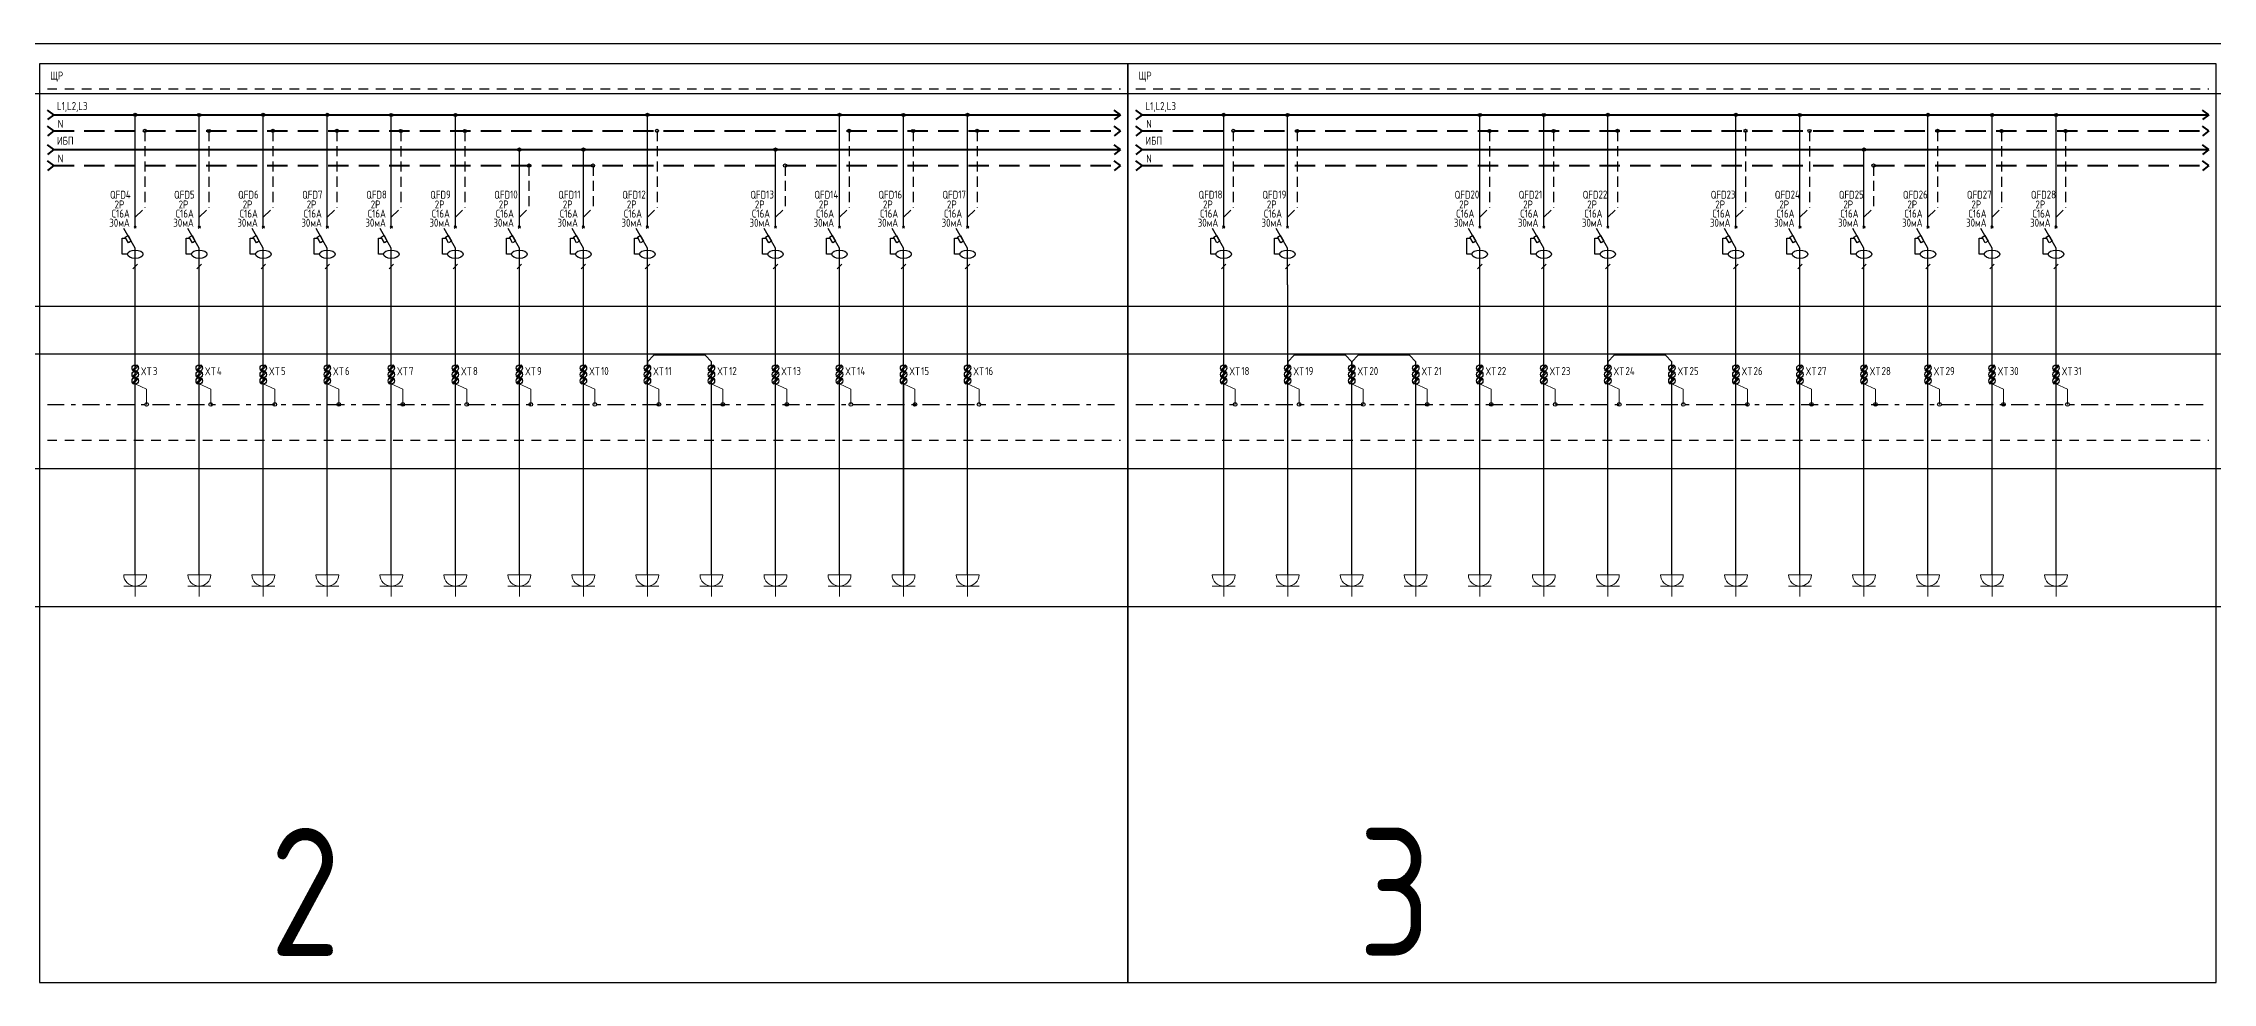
# Model space of a CAD drawing. Header units: millimetres. Extents: x -174 to 283928, y 1291 to 21053.
# Drawn here: x 396 to 1074, y 1291 to 1584 of the extents above; entities that cross this region are included whole.
import ezdxf
from ezdxf.enums import TextEntityAlignment as Align

# ---------------------------------------------------------------- set-up
doc = ezdxf.new("R2010")
doc.units = ezdxf.units.MM
for name, pattern in [('HIDDEN2', [4.7625, 3.175, -1.5875]), ('JIS_02_0.7', [1.35, 0.75, -0.6]), ('Штрихштриховая', [10.936111, 5.291667, -2.116667, 1.411111, -2.116667])]:
    doc.linetypes.add(name, pattern=pattern)
doc.layers.add('0-Область подсчета', color=152, linetype='Continuous', plot=False, transparency=0.5)
doc.layers.add('0_ХТ', color=7, linetype='Continuous')
doc.layers.add('Нумерация QF', color=7, linetype='Continuous')
doc.layers.add('_0_ PE_проводник', color=3, linetype='Штрихштриховая', lineweight=20)
doc.layers.add('Таблицы', color=7, linetype='Continuous', lineweight=13)
doc.styles.add('UNC_A', font='GOST2304A.ttf')
doc.styles.add('Unecom', font='GOST2304A.ttf', dxfattribs={"height": 2.5})

# ---------------------------------------------------------------- blocks, each defined once
blk = doc.blocks.new('*U86')
at = {"lineweight": 40}
for p, q in [((0, 0), (-2, 1.5)), ((0, 0), (-2, -1.5)), ((333.18, 0), (331.18, 1.5)), ((333.18, 0), (331.18, -1.5)), ((0, -5), (-2, -3.5)), ((0, -5), (-2, -6.5)), ((333.18, -5), (331.18, -3.5)), ((333.18, -5), (331.18, -6.5))]:
    blk.add_line(p, q, dxfattribs=at)
at = {"linetype": 'ByBlock', "lineweight": 40}
blk.add_lwpolyline([(0, 0), (333.18, 0)], dxfattribs=at)
at = {"color": 4, "linetype": 'HIDDEN2', "lineweight": 40, "ltscale": 2}
blk.add_lwpolyline([(0, -5), (333.18, -5)], dxfattribs=at)
at = {"insert": (1.24, -1.57), "char_height": 2.5, "attachment_point": 1, "style": 'UNC_A'}
blk.add_mtext_dynamic_manual_height_columns('N', width=3.8436, gutter_width=12.5, heights=[0], dxfattribs=at)
at = {"style": 'UNC_A'}
blk.add_attdef('ЛИНИЯ', (1, 1.5), '', height=2.5, dxfattribs=at)
blk = doc.blocks.new('*U28')
at = {"lineweight": 25}
blk.add_line((-0.7, -0.71), (0.7, 0.71), dxfattribs=at)
blk = doc.blocks.new('*U117')
for p, q in [((0, -36.27), (0, -1.19)), ((-4.05, -44.73), (-4.05, -39.76)), ((-4.05, -39.76), (-2.91, -39.76)), ((0, -42.79), (-3.51, -36.72)), ((-0.35, -36.62), (0.35, -35.91)), ((0.35, -36.62), (-0.35, -35.91)), ((-2.42, -44.73), (-4.05, -44.73)), ((0, -54.31), (0, -42.79))]:
    blk.add_line(p, q)
at = {"color": 4, "linetype": 'HIDDEN2'}
for p in [(3, -6.19), (0, -33.16)]:
    blk.add_line(p, (3, -30.16), dxfattribs=at)
blk.add_lwpolyline([(-2.12, -41.12), (-3.12, -39.39), (-2.25, -38.89), (-1.25, -40.62)], close=True)
for centre in [(0, -1.19), (3, -6.19)]:
    blk.add_circle(centre, 0.5)
blk.add_ellipse((0, -44.73), major_axis=(-2.42, 0), ratio=0.530622)
at = {"insert": (-7.85, -24.9), "char_height": 2.5, "attachment_point": 1, "style": 'Unecom'}
blk.add_mtext_dynamic_manual_height_columns('\\pxql;QFD', width=5.7065, gutter_width=12.5, heights=[4.37], dxfattribs=at)
at = {"style": 'Unecom'}
blk.add_attdef('N', (-3.15, -27.4), '', height=2.5, dxfattribs=at)
for tag, p in [('МА', (-1.71, -36.14)), ('P', (-3.4, -30.43)), ('A', (-1.7, -33.28))]:
    blk.add_attdef(tag, text='', height=2.5, dxfattribs=at).set_placement(p, align=Align.RIGHT)
blk = doc.blocks.new('*U80')
for p, q in [((0, -36.27), (0, -1.22)), ((-4.05, -44.73), (-4.05, -39.76)), ((-4.05, -39.76), (-2.91, -39.76)), ((0, -42.79), (-3.51, -36.72)), ((-0.35, -36.62), (0.35, -35.91)), ((0.35, -36.62), (-0.35, -35.91)), ((-2.42, -44.73), (-4.05, -44.73)), ((0, -54.31), (0, -42.79))]:
    blk.add_line(p, q)
at = {"color": 4, "linetype": 'HIDDEN2'}
for p in [(3, -6.22), (0, -33.16)]:
    blk.add_line(p, (3, -30.16), dxfattribs=at)
blk.add_lwpolyline([(-2.12, -41.12), (-3.12, -39.39), (-2.25, -38.89), (-1.25, -40.62)], close=True)
for centre in [(0, -1.22), (3, -6.22)]:
    blk.add_circle(centre, 0.5)
blk.add_ellipse((0, -44.73), major_axis=(-2.42, 0), ratio=0.530622)
at = {"insert": (-7.85, -24.9), "char_height": 2.5, "attachment_point": 1, "style": 'Unecom'}
blk.add_mtext_dynamic_manual_height_columns('\\pxql;QFD', width=5.7065, gutter_width=12.5, heights=[4.37], dxfattribs=at)
at = {"style": 'Unecom'}
blk.add_attdef('N', (-3.15, -27.4), '', height=2.5, dxfattribs=at)
for tag, p in [('МА', (-1.71, -36.14)), ('P', (-3.4, -30.43)), ('A', (-1.7, -33.28))]:
    blk.add_attdef(tag, text='', height=2.5, dxfattribs=at).set_placement(p, align=Align.RIGHT)
blk = doc.blocks.new('*U83')
for p, q in [((0, -36.27), (0, -1.19)), ((-4.05, -44.73), (-4.05, -39.76)), ((-4.05, -39.76), (-2.91, -39.76)), ((0, -42.79), (-3.51, -36.72)), ((-0.35, -36.62), (0.35, -35.91)), ((0.35, -36.62), (-0.35, -35.91)), ((-2.42, -44.73), (-4.05, -44.73)), ((0, -54.31), (0, -42.79))]:
    blk.add_line(p, q)
at = {"color": 4, "linetype": 'HIDDEN2'}
for p in [(3, -6.19), (0, -33.16)]:
    blk.add_line(p, (3, -30.16), dxfattribs=at)
blk.add_lwpolyline([(-2.12, -41.12), (-3.12, -39.39), (-2.25, -38.89), (-1.25, -40.62)], close=True)
for centre in [(0, -1.19), (3, -6.19)]:
    blk.add_circle(centre, 0.5)
blk.add_ellipse((0, -44.73), major_axis=(-2.42, 0), ratio=0.530622)
at = {"insert": (-7.85, -24.9), "char_height": 2.5, "attachment_point": 1, "style": 'Unecom'}
blk.add_mtext_dynamic_manual_height_columns('\\pxql;QFD', width=5.7065, gutter_width=12.5, heights=[4.37], dxfattribs=at)
at = {"style": 'Unecom'}
blk.add_attdef('N', (-3.15, -27.4), '', height=2.5, dxfattribs=at)
for tag, p in [('МА', (-1.71, -36.14)), ('P', (-3.4, -30.43)), ('A', (-1.7, -33.28))]:
    blk.add_attdef(tag, text='', height=2.5, dxfattribs=at).set_placement(p, align=Align.RIGHT)
blk = doc.blocks.new('*U85')
for p, q in [((0, -36.27), (0, -1.22)), ((-4.05, -44.73), (-4.05, -39.76)), ((-4.05, -39.76), (-2.91, -39.76)), ((0, -42.79), (-3.51, -36.72)), ((-0.35, -36.62), (0.35, -35.91)), ((0.35, -36.62), (-0.35, -35.91)), ((-2.42, -44.73), (-4.05, -44.73)), ((0, -54.31), (0, -42.79))]:
    blk.add_line(p, q)
at = {"color": 4, "linetype": 'HIDDEN2'}
for p in [(3, -6.22), (0, -33.16)]:
    blk.add_line(p, (3, -30.16), dxfattribs=at)
blk.add_lwpolyline([(-2.12, -41.12), (-3.12, -39.39), (-2.25, -38.89), (-1.25, -40.62)], close=True)
for centre in [(0, -1.22), (3, -6.22)]:
    blk.add_circle(centre, 0.5)
blk.add_ellipse((0, -44.73), major_axis=(-2.42, 0), ratio=0.530622)
at = {"insert": (-7.85, -24.9), "char_height": 2.5, "attachment_point": 1, "style": 'Unecom'}
blk.add_mtext_dynamic_manual_height_columns('\\pxql;QFD', width=5.7065, gutter_width=12.5, heights=[4.37], dxfattribs=at)
at = {"style": 'Unecom'}
blk.add_attdef('N', (-3.15, -27.4), '', height=2.5, dxfattribs=at)
for tag, p in [('МА', (-1.71, -36.14)), ('P', (-3.4, -30.43)), ('A', (-1.7, -33.28))]:
    blk.add_attdef(tag, text='', height=2.5, dxfattribs=at).set_placement(p, align=Align.RIGHT)
blk = doc.blocks.new('*U81')
for p, q in [((0, -36.27), (0, -12.03)), ((-4.05, -44.73), (-4.05, -39.76)), ((-4.05, -39.76), (-2.91, -39.76)), ((0, -42.79), (-3.51, -36.72)), ((-0.35, -36.62), (0.35, -35.91)), ((0.35, -36.62), (-0.35, -35.91)), ((-2.42, -44.73), (-4.05, -44.73)), ((0, -54.31), (0, -42.79))]:
    blk.add_line(p, q)
at = {"color": 4, "linetype": 'HIDDEN2'}
for p in [(3, -17.03), (0, -33.16)]:
    blk.add_line(p, (3, -30.16), dxfattribs=at)
blk.add_lwpolyline([(-2.12, -41.12), (-3.12, -39.39), (-2.25, -38.89), (-1.25, -40.62)], close=True)
for centre in [(0, -12.03), (3, -17.03)]:
    blk.add_circle(centre, 0.5)
blk.add_ellipse((0, -44.73), major_axis=(-2.42, 0), ratio=0.530622)
at = {"insert": (-7.85, -24.9), "char_height": 2.5, "attachment_point": 1, "style": 'Unecom'}
blk.add_mtext_dynamic_manual_height_columns('\\pxql;QFD', width=5.7065, gutter_width=12.5, heights=[4.37], dxfattribs=at)
at = {"style": 'Unecom'}
blk.add_attdef('N', (-3.15, -27.4), '', height=2.5, dxfattribs=at)
for tag, p in [('МА', (-1.71, -36.14)), ('P', (-3.4, -30.43)), ('A', (-1.7, -33.28))]:
    blk.add_attdef(tag, text='', height=2.5, dxfattribs=at).set_placement(p, align=Align.RIGHT)
blk = doc.blocks.new('*U294')
for p, q in [((0, -36.27), (0, -12.03)), ((-4.05, -44.73), (-4.05, -39.76)), ((-4.05, -39.76), (-2.91, -39.76)), ((0, -42.79), (-3.51, -36.72)), ((-0.35, -36.62), (0.35, -35.91)), ((0.35, -36.62), (-0.35, -35.91)), ((-2.42, -44.73), (-4.05, -44.73)), ((0, -54.31), (0, -42.79))]:
    blk.add_line(p, q)
at = {"color": 4, "linetype": 'HIDDEN2'}
for p in [(3, -17.03), (0, -33.16)]:
    blk.add_line(p, (3, -30.16), dxfattribs=at)
blk.add_lwpolyline([(-2.12, -41.12), (-3.12, -39.39), (-2.25, -38.89), (-1.25, -40.62)], close=True)
for centre in [(0, -12.03), (3, -17.03)]:
    blk.add_circle(centre, 0.5)
blk.add_ellipse((0, -44.73), major_axis=(-2.42, 0), ratio=0.530622)
at = {"insert": (-7.85, -24.9), "char_height": 2.5, "attachment_point": 1, "style": 'Unecom'}
blk.add_mtext_dynamic_manual_height_columns('\\pxql;QFD', width=5.7065, gutter_width=12.5, heights=[4.37], dxfattribs=at)
at = {"style": 'Unecom'}
blk.add_attdef('N', (-3.15, -27.4), '', height=2.5, dxfattribs=at)
for tag, p in [('МА', (-1.71, -36.14)), ('P', (-3.4, -30.43)), ('A', (-1.7, -33.28))]:
    blk.add_attdef(tag, text='', height=2.5, dxfattribs=at).set_placement(p, align=Align.RIGHT)
blk = doc.blocks.new('XT')
at = {"color": 32, "true_color": 0xcd6928}
for p, q in [((0.75, 0), (-1, -1.75)), ((1, -0.25), (-0.75, -2))]:
    blk.add_line(p, q, dxfattribs=at)
at = {"color": 5}
for p, q in [((0.75, -2), (-1, -3.75)), ((1, -2.25), (-0.75, -4))]:
    blk.add_line(p, q, dxfattribs=at)
at = {"color": 3}
for p, q in [((0.75, -4), (-1, -5.75)), ((1, -4.25), (-0.75, -6))]:
    blk.add_line(p, q, dxfattribs=at)
at = {"color": 32, "true_color": 0xcd6928}
blk.add_circle((0, -1), 1, dxfattribs=at)
at = {"color": 5}
blk.add_circle((0, -3), 1, dxfattribs=at)
at = {"color": 3}
blk.add_circle((0, -5), 1, dxfattribs=at)
at = {"style": 'UNC_A'}
blk.add_attdef('1', (1.75, 0.11), '', height=2.5, dxfattribs=at)
blk = doc.blocks.new('Розетка1')
at = {"layer": 'Таблицы', "color": 1}
for p, q in [((-84, 84), (84, 84)), ((-84, 0), (84, 0)), ((0, 0), (0, 158))]:
    blk.add_line(p, q, dxfattribs=at)
blk.add_arc((0, 0), 83.5, 0, 180, dxfattribs=at)
blk.add_arc((0, 0), 83.5, 0, 180, dxfattribs=at)
blk = doc.blocks.new('*U84')
for p, q in [((0, -36.27), (0, -1.22)), ((-4.05, -44.73), (-4.05, -39.76)), ((-4.05, -39.76), (-2.91, -39.76)), ((0, -42.79), (-3.51, -36.72)), ((-0.35, -36.62), (0.35, -35.91)), ((0.35, -36.62), (-0.35, -35.91)), ((-2.42, -44.73), (-4.05, -44.73)), ((0, -54.31), (0, -42.79))]:
    blk.add_line(p, q)
at = {"color": 4, "linetype": 'HIDDEN2'}
for p in [(3, -6.22), (0, -33.16)]:
    blk.add_line(p, (3, -30.16), dxfattribs=at)
blk.add_lwpolyline([(-2.12, -41.12), (-3.12, -39.39), (-2.25, -38.89), (-1.25, -40.62)], close=True)
for centre in [(0, -1.22), (3, -6.22)]:
    blk.add_circle(centre, 0.5)
blk.add_ellipse((0, -44.73), major_axis=(-2.42, 0), ratio=0.530622)
at = {"insert": (-7.85, -24.9), "char_height": 2.5, "attachment_point": 1, "style": 'Unecom'}
blk.add_mtext_dynamic_manual_height_columns('\\pxql;QFD', width=5.7065, gutter_width=12.5, heights=[4.37], dxfattribs=at)
at = {"style": 'Unecom'}
blk.add_attdef('N', (-3.15, -27.4), '', height=2.5, dxfattribs=at)
for tag, p in [('МА', (-1.71, -36.14)), ('P', (-3.4, -30.43)), ('A', (-1.7, -33.28))]:
    blk.add_attdef(tag, text='', height=2.5, dxfattribs=at).set_placement(p, align=Align.RIGHT)
blk = doc.blocks.new('*U295')
for p, q in [((0, -36.27), (0, -12.03)), ((-4.05, -44.73), (-4.05, -39.76)), ((-4.05, -39.76), (-2.91, -39.76)), ((0, -42.79), (-3.51, -36.72)), ((-0.35, -36.62), (0.35, -35.91)), ((0.35, -36.62), (-0.35, -35.91)), ((-2.42, -44.73), (-4.05, -44.73)), ((0, -54.31), (0, -42.79))]:
    blk.add_line(p, q)
at = {"color": 4, "linetype": 'HIDDEN2'}
for p in [(3, -17.03), (0, -33.16)]:
    blk.add_line(p, (3, -30.16), dxfattribs=at)
blk.add_lwpolyline([(-2.12, -41.12), (-3.12, -39.39), (-2.25, -38.89), (-1.25, -40.62)], close=True)
for centre in [(0, -12.03), (3, -17.03)]:
    blk.add_circle(centre, 0.5)
blk.add_ellipse((0, -44.73), major_axis=(-2.42, 0), ratio=0.530622)
at = {"insert": (-7.85, -24.9), "char_height": 2.5, "attachment_point": 1, "style": 'Unecom'}
blk.add_mtext_dynamic_manual_height_columns('\\pxql;QFD', width=5.7065, gutter_width=12.5, heights=[4.37], dxfattribs=at)
at = {"style": 'Unecom'}
blk.add_attdef('N', (-3.15, -27.4), '', height=2.5, dxfattribs=at)
for tag, p in [('МА', (-1.71, -36.14)), ('P', (-3.4, -30.43)), ('A', (-1.7, -33.28))]:
    blk.add_attdef(tag, text='', height=2.5, dxfattribs=at).set_placement(p, align=Align.RIGHT)

msp = doc.modelspace()

# ---------------------------------------------------------------- linework, layer by layer
at = {"color": 6}
for points in [[(735, 1577.99), (395, 1577.99), (395, 1290.99), (735, 1290.99), (735, 1577.99)], [(1075, 1577.99), (735, 1577.99), (735, 1290.99), (1075, 1290.99), (1075, 1577.99)]]:
    msp.add_lwpolyline(points, dxfattribs=at)
at = {"linetype": 'JIS_02_0.7', "ltscale": 4}
for points in [[(397.499, 1570.16), (732.679, 1570.16)], [(737.499, 1570.16), (1072.679, 1570.16)], [(397.499, 1460.471), (732.679, 1460.471)], [(737.499, 1460.471), (1072.679, 1460.471)]]:
    msp.add_lwpolyline(points, dxfattribs=at)
for points in [[(424.931, 1418.4), (424.931, 1508.927)], [(444.931, 1418.4), (444.931, 1508.927)], [(464.931, 1418.4), (464.931, 1508.927)], [(484.931, 1418.4), (484.931, 1508.927)], [(504.931, 1418.4), (504.931, 1508.927)], [(524.931, 1418.4), (524.931, 1508.927)], [(544.931, 1418.4), (544.931, 1508.927)], [(564.931, 1418.4), (564.931, 1508.927)], [(584.931, 1418.4), (584.931, 1508.927)], [(624.931, 1418.4), (624.931, 1508.927)], [(644.931, 1418.4), (644.931, 1508.927)], [(664.931, 1418.4), (664.931, 1508.927)], [(684.931, 1418.4), (684.931, 1508.927)], [(764.931, 1418.4), (764.931, 1508.927)], [(784.931, 1418.4), (784.931, 1508.927)], [(844.931, 1418.4), (844.931, 1508.927)], [(864.931, 1418.4), (864.931, 1508.927)], [(884.931, 1418.4), (884.931, 1508.927)], [(924.931, 1418.4), (924.931, 1508.927)], [(944.931, 1418.4), (944.931, 1508.927)], [(964.931, 1418.4), (964.931, 1508.927)], [(984.931, 1418.4), (984.931, 1508.927)], [(1004.931, 1418.4), (1004.931, 1508.927)], [(1024.931, 1418.4), (1024.931, 1508.927)], [(604.932, 1483.946), (604.932, 1484.946), (602.932, 1486.946), (586.932, 1486.946), (584.932, 1484.946), (584.932, 1483.946)], [(604.931, 1418.4), (604.932, 1484.946)], [(804.932, 1483.946), (804.932, 1484.946), (802.932, 1486.946), (786.932, 1486.946), (784.932, 1484.946), (784.932, 1483.946)], [(804.931, 1418.4), (804.932, 1483.946)], [(824.932, 1483.946), (824.932, 1484.946), (822.932, 1486.946), (806.932, 1486.946), (804.932, 1484.946), (804.932, 1483.946)], [(824.931, 1418.4), (824.932, 1483.946)], [(904.932, 1483.946), (904.932, 1484.946), (902.932, 1486.946), (886.932, 1486.946), (884.932, 1484.946), (884.932, 1483.946)], [(904.931, 1418.4), (904.932, 1484.946)], [(664.932, 1477.946), (664.932, 1418.4)]]:
    msp.add_lwpolyline(points)
at = {"color": 3, "linetype": 'Штрихштриховая'}
for points in [[(397.499, 1471.568), (732.679, 1471.568)], [(737.499, 1471.568), (1072.679, 1471.568)]]:
    msp.add_lwpolyline(points, dxfattribs=at)
at = {"color": 0, "linetype": 'ByBlock', "lineweight": -3}
for centre in [(428.505, 1471.59), (448.505, 1471.59), (468.505, 1471.59), (488.505, 1471.59), (508.505, 1471.59), (528.505, 1471.59), (548.505, 1471.59), (568.505, 1471.59), (588.505, 1471.59), (608.505, 1471.59), (628.505, 1471.59), (648.505, 1471.59), (668.505, 1471.59), (688.505, 1471.59), (768.505, 1471.59), (788.505, 1471.59), (808.505, 1471.59), (828.505, 1471.59), (848.505, 1471.59), (868.505, 1471.59), (888.505, 1471.59), (908.505, 1471.59), (928.505, 1471.59), (948.505, 1471.59), (968.505, 1471.59), (988.505, 1471.59), (1008.505, 1471.59), (1028.505, 1471.59)]:
    msp.add_circle(centre, 0.575, dxfattribs=at)
at = {"layer": '0-Область подсчета'}
for points in [[(147.309, 1584.367), (6296.248, 1584.367), (6296.248, 1408.375), (147.309, 1408.375)], [(150.349, 1568.697), (6220.211, 1568.697), (6220.211, 1502.163), (150.349, 1502.163)], [(142.142, 1487.401), (6300.609, 1487.401), (6300.609, 1451.513), (142.142, 1451.513)]]:
    msp.add_lwpolyline(points, close=True, dxfattribs=at)
at = {"layer": '_0_ PE_проводник'}
for points in [[(428.505, 1471.59), (428.505, 1476.358), (424.876, 1478.006)], [(448.505, 1471.59), (448.505, 1476.358), (444.876, 1478.006)], [(468.505, 1471.59), (468.505, 1476.358), (464.876, 1478.006)], [(488.505, 1471.59), (488.505, 1476.358), (484.876, 1478.006)], [(508.505, 1471.59), (508.505, 1476.358), (504.876, 1478.006)], [(528.505, 1471.59), (528.505, 1476.358), (524.876, 1478.006)], [(548.505, 1471.59), (548.505, 1476.358), (544.876, 1478.006)], [(568.505, 1471.59), (568.505, 1476.358), (564.876, 1478.006)], [(588.505, 1471.59), (588.505, 1476.358), (584.876, 1478.006)], [(608.505, 1471.59), (608.505, 1476.358), (604.876, 1478.006)], [(628.505, 1471.59), (628.505, 1476.358), (624.876, 1478.006)], [(648.505, 1471.59), (648.505, 1476.358), (644.876, 1478.006)], [(668.505, 1471.59), (668.505, 1476.358), (664.876, 1478.006)], [(688.505, 1471.59), (688.505, 1476.358), (684.876, 1478.006)], [(768.505, 1471.59), (768.505, 1476.358), (764.876, 1478.006)], [(788.505, 1471.59), (788.505, 1476.358), (784.876, 1478.006)], [(808.505, 1471.59), (808.505, 1476.358), (804.876, 1478.006)], [(828.505, 1471.59), (828.505, 1476.358), (824.876, 1478.006)], [(848.505, 1471.59), (848.505, 1476.358), (844.876, 1478.006)], [(868.505, 1471.59), (868.505, 1476.358), (864.876, 1478.006)], [(888.505, 1471.59), (888.505, 1476.358), (884.876, 1478.006)], [(908.505, 1471.59), (908.505, 1476.358), (904.876, 1478.006)], [(928.505, 1471.59), (928.505, 1476.358), (924.876, 1478.006)], [(948.505, 1471.59), (948.505, 1476.358), (944.876, 1478.006)], [(968.505, 1471.59), (968.505, 1476.358), (964.876, 1478.006)], [(988.505, 1471.59), (988.505, 1476.358), (984.876, 1478.006)], [(1008.505, 1471.59), (1008.505, 1476.358), (1004.876, 1478.006)], [(1028.505, 1471.59), (1028.505, 1476.358), (1024.876, 1478.006)]]:
    msp.add_lwpolyline(points, dxfattribs=at)

# ---------------------------------------------------------------- block references
for p, values in [((399.499, 1562.041), {'ЛИНИЯ': 'L1,L2,L3'}), ((739.499, 1562.041), {'ЛИНИЯ': 'L1,L2,L3'}), ((399.499, 1551.207), {'ЛИНИЯ': 'ИБП'}), ((739.499, 1551.207), {'ЛИНИЯ': 'ИБП'})]:
    msp.add_blockref('*U86', p).add_auto_attribs(values)
at = {"color": 1}
ref = msp.add_blockref('*U117', (424.931, 1563.235), dxfattribs=at)
ref.add_attrib('P', '2P', dxfattribs={"height": 2.5, "style": 'Unecom'}).set_placement((421.535, 1532.801), align=Align.RIGHT)
ref.add_attrib('A', 'С16А', dxfattribs={"height": 2.5, "style": 'Unecom'}).set_placement((423.228, 1529.955), align=Align.RIGHT)
ref.add_attrib('МА', '30мА', dxfattribs={"height": 2.5, "style": 'Unecom'}).set_placement((423.218, 1527.094), align=Align.RIGHT)
ref = msp.add_blockref('*U80', (444.931, 1563.235), dxfattribs=at)
ref.add_attrib('P', '2P', dxfattribs={"height": 2.5, "style": 'Unecom'}).set_placement((441.535, 1532.801), align=Align.RIGHT)
ref.add_attrib('A', 'С16А', dxfattribs={"height": 2.5, "style": 'Unecom'}).set_placement((443.228, 1529.955), align=Align.RIGHT)
ref.add_attrib('МА', '30мА', dxfattribs={"height": 2.5, "style": 'Unecom'}).set_placement((443.218, 1527.094), align=Align.RIGHT)
ref = msp.add_blockref('*U83', (464.931, 1563.235), dxfattribs=at)
ref.add_attrib('P', '2P', dxfattribs={"height": 2.5, "style": 'Unecom'}).set_placement((461.535, 1532.801), align=Align.RIGHT)
ref.add_attrib('A', 'С16А', dxfattribs={"height": 2.5, "style": 'Unecom'}).set_placement((463.228, 1529.955), align=Align.RIGHT)
ref.add_attrib('МА', '30мА', dxfattribs={"height": 2.5, "style": 'Unecom'}).set_placement((463.218, 1527.094), align=Align.RIGHT)
ref = msp.add_blockref('*U83', (484.931, 1563.235), dxfattribs=at)
ref.add_attrib('P', '2P', dxfattribs={"height": 2.5, "style": 'Unecom'}).set_placement((481.535, 1532.801), align=Align.RIGHT)
ref.add_attrib('A', 'С16А', dxfattribs={"height": 2.5, "style": 'Unecom'}).set_placement((483.228, 1529.955), align=Align.RIGHT)
ref.add_attrib('МА', '30мА', dxfattribs={"height": 2.5, "style": 'Unecom'}).set_placement((483.218, 1527.094), align=Align.RIGHT)
ref = msp.add_blockref('*U85', (504.931, 1563.235), dxfattribs=at)
ref.add_attrib('P', '2P', dxfattribs={"height": 2.5, "style": 'Unecom'}).set_placement((501.535, 1532.801), align=Align.RIGHT)
ref.add_attrib('A', 'С16А', dxfattribs={"height": 2.5, "style": 'Unecom'}).set_placement((503.228, 1529.955), align=Align.RIGHT)
ref.add_attrib('МА', '30мА', dxfattribs={"height": 2.5, "style": 'Unecom'}).set_placement((503.218, 1527.094), align=Align.RIGHT)
ref = msp.add_blockref('*U85', (524.931, 1563.235), dxfattribs=at)
ref.add_attrib('P', '2P', dxfattribs={"height": 2.5, "style": 'Unecom'}).set_placement((521.535, 1532.801), align=Align.RIGHT)
ref.add_attrib('A', 'С16А', dxfattribs={"height": 2.5, "style": 'Unecom'}).set_placement((523.228, 1529.955), align=Align.RIGHT)
ref.add_attrib('МА', '30мА', dxfattribs={"height": 2.5, "style": 'Unecom'}).set_placement((523.218, 1527.094), align=Align.RIGHT)
ref = msp.add_blockref('*U83', (584.931, 1563.235), dxfattribs=at)
ref.add_attrib('P', '2P', dxfattribs={"height": 2.5, "style": 'Unecom'}).set_placement((581.535, 1532.801), align=Align.RIGHT)
ref.add_attrib('A', 'С16А', dxfattribs={"height": 2.5, "style": 'Unecom'}).set_placement((583.228, 1529.955), align=Align.RIGHT)
ref.add_attrib('МА', '30мА', dxfattribs={"height": 2.5, "style": 'Unecom'}).set_placement((583.218, 1527.094), align=Align.RIGHT)
ref = msp.add_blockref('*U117', (644.931, 1563.235), dxfattribs=at)
ref.add_attrib('P', '2P', dxfattribs={"height": 2.5, "style": 'Unecom'}).set_placement((641.535, 1532.801), align=Align.RIGHT)
ref.add_attrib('A', 'С16А', dxfattribs={"height": 2.5, "style": 'Unecom'}).set_placement((643.228, 1529.955), align=Align.RIGHT)
ref.add_attrib('МА', '30мА', dxfattribs={"height": 2.5, "style": 'Unecom'}).set_placement((643.218, 1527.094), align=Align.RIGHT)
ref = msp.add_blockref('*U84', (664.931, 1563.235), dxfattribs=at)
ref.add_attrib('P', '2P', dxfattribs={"height": 2.5, "style": 'Unecom'}).set_placement((661.535, 1532.801), align=Align.RIGHT)
ref.add_attrib('A', 'С16А', dxfattribs={"height": 2.5, "style": 'Unecom'}).set_placement((663.228, 1529.955), align=Align.RIGHT)
ref.add_attrib('МА', '30мА', dxfattribs={"height": 2.5, "style": 'Unecom'}).set_placement((663.218, 1527.094), align=Align.RIGHT)
ref = msp.add_blockref('*U117', (684.931, 1563.235), dxfattribs=at)
ref.add_attrib('P', '2P', dxfattribs={"height": 2.5, "style": 'Unecom'}).set_placement((681.535, 1532.801), align=Align.RIGHT)
ref.add_attrib('A', 'С16А', dxfattribs={"height": 2.5, "style": 'Unecom'}).set_placement((683.228, 1529.955), align=Align.RIGHT)
ref.add_attrib('МА', '30мА', dxfattribs={"height": 2.5, "style": 'Unecom'}).set_placement((683.218, 1527.094), align=Align.RIGHT)
ref = msp.add_blockref('*U117', (764.931, 1563.235), dxfattribs=at)
ref.add_attrib('P', '2P', dxfattribs={"height": 2.5, "style": 'Unecom'}).set_placement((761.535, 1532.801), align=Align.RIGHT)
ref.add_attrib('A', 'С16А', dxfattribs={"height": 2.5, "style": 'Unecom'}).set_placement((763.228, 1529.955), align=Align.RIGHT)
ref.add_attrib('МА', '30мА', dxfattribs={"height": 2.5, "style": 'Unecom'}).set_placement((763.218, 1527.094), align=Align.RIGHT)
ref = msp.add_blockref('*U80', (784.853, 1563.235), dxfattribs=at)
ref.add_attrib('P', '2P', dxfattribs={"height": 2.5, "style": 'Unecom'}).set_placement((781.457, 1532.801), align=Align.RIGHT)
ref.add_attrib('A', 'С16А', dxfattribs={"height": 2.5, "style": 'Unecom'}).set_placement((783.15, 1529.955), align=Align.RIGHT)
ref.add_attrib('МА', '30мА', dxfattribs={"height": 2.5, "style": 'Unecom'}).set_placement((783.14, 1527.094), align=Align.RIGHT)
ref = msp.add_blockref('*U85', (844.931, 1563.235), dxfattribs=at)
ref.add_attrib('P', '2P', dxfattribs={"height": 2.5, "style": 'Unecom'}).set_placement((841.535, 1532.801), align=Align.RIGHT)
ref.add_attrib('A', 'С16А', dxfattribs={"height": 2.5, "style": 'Unecom'}).set_placement((843.228, 1529.955), align=Align.RIGHT)
ref.add_attrib('МА', '30мА', dxfattribs={"height": 2.5, "style": 'Unecom'}).set_placement((843.218, 1527.094), align=Align.RIGHT)
ref = msp.add_blockref('*U85', (864.931, 1563.235), dxfattribs=at)
ref.add_attrib('P', '2P', dxfattribs={"height": 2.5, "style": 'Unecom'}).set_placement((861.535, 1532.801), align=Align.RIGHT)
ref.add_attrib('A', 'С16А', dxfattribs={"height": 2.5, "style": 'Unecom'}).set_placement((863.228, 1529.955), align=Align.RIGHT)
ref.add_attrib('МА', '30мА', dxfattribs={"height": 2.5, "style": 'Unecom'}).set_placement((863.218, 1527.094), align=Align.RIGHT)
ref = msp.add_blockref('*U83', (884.931, 1563.235), dxfattribs=at)
ref.add_attrib('P', '2P', dxfattribs={"height": 2.5, "style": 'Unecom'}).set_placement((881.535, 1532.801), align=Align.RIGHT)
ref.add_attrib('A', 'С16А', dxfattribs={"height": 2.5, "style": 'Unecom'}).set_placement((883.228, 1529.955), align=Align.RIGHT)
ref.add_attrib('МА', '30мА', dxfattribs={"height": 2.5, "style": 'Unecom'}).set_placement((883.218, 1527.094), align=Align.RIGHT)
ref = msp.add_blockref('*U83', (924.931, 1563.235), dxfattribs=at)
ref.add_attrib('P', '2P', dxfattribs={"height": 2.5, "style": 'Unecom'}).set_placement((921.535, 1532.801), align=Align.RIGHT)
ref.add_attrib('A', 'С16А', dxfattribs={"height": 2.5, "style": 'Unecom'}).set_placement((923.228, 1529.955), align=Align.RIGHT)
ref.add_attrib('МА', '30мА', dxfattribs={"height": 2.5, "style": 'Unecom'}).set_placement((923.218, 1527.094), align=Align.RIGHT)
ref = msp.add_blockref('*U85', (944.931, 1563.235), dxfattribs=at)
ref.add_attrib('P', '2P', dxfattribs={"height": 2.5, "style": 'Unecom'}).set_placement((941.535, 1532.801), align=Align.RIGHT)
ref.add_attrib('A', 'С16А', dxfattribs={"height": 2.5, "style": 'Unecom'}).set_placement((943.228, 1529.955), align=Align.RIGHT)
ref.add_attrib('МА', '30мА', dxfattribs={"height": 2.5, "style": 'Unecom'}).set_placement((943.218, 1527.094), align=Align.RIGHT)
ref = msp.add_blockref('*U117', (984.931, 1563.235), dxfattribs=at)
ref.add_attrib('P', '2P', dxfattribs={"height": 2.5, "style": 'Unecom'}).set_placement((981.535, 1532.801), align=Align.RIGHT)
ref.add_attrib('A', 'С16А', dxfattribs={"height": 2.5, "style": 'Unecom'}).set_placement((983.228, 1529.955), align=Align.RIGHT)
ref.add_attrib('МА', '30мА', dxfattribs={"height": 2.5, "style": 'Unecom'}).set_placement((983.218, 1527.094), align=Align.RIGHT)
ref = msp.add_blockref('*U84', (1004.931, 1563.235), dxfattribs=at)
ref.add_attrib('P', '2P', dxfattribs={"height": 2.5, "style": 'Unecom'}).set_placement((1001.535, 1532.801), align=Align.RIGHT)
ref.add_attrib('A', 'С16А', dxfattribs={"height": 2.5, "style": 'Unecom'}).set_placement((1003.228, 1529.955), align=Align.RIGHT)
ref.add_attrib('МА', '30мА', dxfattribs={"height": 2.5, "style": 'Unecom'}).set_placement((1003.218, 1527.094), align=Align.RIGHT)
ref = msp.add_blockref('*U84', (1024.931, 1563.235), dxfattribs=at)
ref.add_attrib('P', '2P', dxfattribs={"height": 2.5, "style": 'Unecom'}).set_placement((1021.535, 1532.801), align=Align.RIGHT)
ref.add_attrib('A', 'С16А', dxfattribs={"height": 2.5, "style": 'Unecom'}).set_placement((1023.228, 1529.955), align=Align.RIGHT)
ref.add_attrib('МА', '30мА', dxfattribs={"height": 2.5, "style": 'Unecom'}).set_placement((1023.218, 1527.094), align=Align.RIGHT)
ref = msp.add_blockref('*U81', (544.931, 1563.235), dxfattribs=at)
ref.add_attrib('P', '2P', dxfattribs={"height": 2.5, "style": 'Unecom'}).set_placement((541.535, 1532.801), align=Align.RIGHT)
ref.add_attrib('A', 'С16А', dxfattribs={"height": 2.5, "style": 'Unecom'}).set_placement((543.228, 1529.955), align=Align.RIGHT)
ref.add_attrib('МА', '30мА', dxfattribs={"height": 2.5, "style": 'Unecom'}).set_placement((543.218, 1527.094), align=Align.RIGHT)
ref = msp.add_blockref('*U294', (564.931, 1563.235), dxfattribs=at)
ref.add_attrib('P', '2P', dxfattribs={"height": 2.5, "style": 'Unecom'}).set_placement((561.535, 1532.801), align=Align.RIGHT)
ref.add_attrib('A', 'С16А', dxfattribs={"height": 2.5, "style": 'Unecom'}).set_placement((563.228, 1529.955), align=Align.RIGHT)
ref.add_attrib('МА', '30мА', dxfattribs={"height": 2.5, "style": 'Unecom'}).set_placement((563.218, 1527.094), align=Align.RIGHT)
ref = msp.add_blockref('*U81', (624.931, 1563.235), dxfattribs=at)
ref.add_attrib('P', '2P', dxfattribs={"height": 2.5, "style": 'Unecom'}).set_placement((621.535, 1532.801), align=Align.RIGHT)
ref.add_attrib('A', 'С16А', dxfattribs={"height": 2.5, "style": 'Unecom'}).set_placement((623.228, 1529.955), align=Align.RIGHT)
ref.add_attrib('МА', '30мА', dxfattribs={"height": 2.5, "style": 'Unecom'}).set_placement((623.218, 1527.094), align=Align.RIGHT)
ref = msp.add_blockref('*U295', (964.931, 1563.235), dxfattribs=at)
ref.add_attrib('P', '2P', dxfattribs={"height": 2.5, "style": 'Unecom'}).set_placement((961.535, 1532.801), align=Align.RIGHT)
ref.add_attrib('A', 'С16А', dxfattribs={"height": 2.5, "style": 'Unecom'}).set_placement((963.228, 1529.955), align=Align.RIGHT)
ref.add_attrib('МА', '30мА', dxfattribs={"height": 2.5, "style": 'Unecom'}).set_placement((963.218, 1527.094), align=Align.RIGHT)
for p in [(424.931, 1514.685), (444.931, 1514.685), (464.931, 1514.685), (484.931, 1514.685), (504.931, 1514.685), (524.931, 1514.685), (544.931, 1514.685), (564.931, 1514.685), (584.931, 1514.685), (624.931, 1514.685), (644.931, 1514.685), (664.931, 1514.685), (684.931, 1514.685), (764.931, 1514.685), (784.931, 1514.685), (844.931, 1514.685), (864.931, 1514.685), (884.931, 1514.685), (924.931, 1514.685), (944.931, 1514.685), (964.931, 1514.685), (984.931, 1514.685), (1004.931, 1514.685), (1024.931, 1514.685)]:
    msp.add_blockref('*U28', p)
ref = msp.add_blockref('XT', (424.932, 1483.946))
ref.add_attrib('1', 'XT', (426.68, 1480.703), dxfattribs={"height": 2.5, "style": 'UNC_A'})
ref = msp.add_blockref('XT', (444.932, 1483.946))
ref.add_attrib('1', 'XT', (446.68, 1480.703), dxfattribs={"height": 2.5, "style": 'UNC_A'})
ref = msp.add_blockref('XT', (464.932, 1483.946))
ref.add_attrib('1', 'XT', (466.68, 1480.703), dxfattribs={"height": 2.5, "style": 'UNC_A'})
ref = msp.add_blockref('XT', (484.932, 1483.946))
ref.add_attrib('1', 'XT', (486.68, 1480.703), dxfattribs={"height": 2.5, "style": 'UNC_A'})
ref = msp.add_blockref('XT', (504.932, 1483.946))
ref.add_attrib('1', 'XT', (506.68, 1480.703), dxfattribs={"height": 2.5, "style": 'UNC_A'})
ref = msp.add_blockref('XT', (524.932, 1483.946))
ref.add_attrib('1', 'XT', (526.68, 1480.703), dxfattribs={"height": 2.5, "style": 'UNC_A'})
ref = msp.add_blockref('XT', (544.932, 1483.946))
ref.add_attrib('1', 'XT', (546.68, 1480.703), dxfattribs={"height": 2.5, "style": 'UNC_A'})
ref = msp.add_blockref('XT', (564.932, 1483.946))
ref.add_attrib('1', 'XT', (566.68, 1480.703), dxfattribs={"height": 2.5, "style": 'UNC_A'})
ref = msp.add_blockref('XT', (584.932, 1483.946))
ref.add_attrib('1', 'XT', (586.68, 1480.703), dxfattribs={"height": 2.5, "style": 'UNC_A'})
ref = msp.add_blockref('XT', (604.932, 1483.946))
ref.add_attrib('1', 'XT', (606.68, 1480.703), dxfattribs={"height": 2.5, "style": 'UNC_A'})
ref = msp.add_blockref('XT', (624.932, 1483.946))
ref.add_attrib('1', 'XT', (626.68, 1480.703), dxfattribs={"height": 2.5, "style": 'UNC_A'})
ref = msp.add_blockref('XT', (644.932, 1483.946))
ref.add_attrib('1', 'XT', (646.68, 1480.703), dxfattribs={"height": 2.5, "style": 'UNC_A'})
ref = msp.add_blockref('XT', (664.932, 1483.946))
ref.add_attrib('1', 'XT', (666.68, 1480.703), dxfattribs={"height": 2.5, "style": 'UNC_A'})
ref = msp.add_blockref('XT', (684.932, 1483.946))
ref.add_attrib('1', 'XT', (686.68, 1480.703), dxfattribs={"height": 2.5, "style": 'UNC_A'})
ref = msp.add_blockref('XT', (764.932, 1483.946))
ref.add_attrib('1', 'XT', (766.68, 1480.703), dxfattribs={"height": 2.5, "style": 'UNC_A'})
ref = msp.add_blockref('XT', (784.932, 1483.946))
ref.add_attrib('1', 'XT', (786.68, 1480.703), dxfattribs={"height": 2.5, "style": 'UNC_A'})
ref = msp.add_blockref('XT', (804.932, 1483.946))
ref.add_attrib('1', 'XT', (806.68, 1480.703), dxfattribs={"height": 2.5, "style": 'UNC_A'})
ref = msp.add_blockref('XT', (824.931, 1483.946))
ref.add_attrib('1', 'XT', (826.68, 1480.703), dxfattribs={"height": 2.5, "style": 'UNC_A'})
ref = msp.add_blockref('XT', (844.932, 1483.946))
ref.add_attrib('1', 'XT', (846.68, 1480.703), dxfattribs={"height": 2.5, "style": 'UNC_A'})
ref = msp.add_blockref('XT', (864.932, 1483.946))
ref.add_attrib('1', 'XT', (866.68, 1480.703), dxfattribs={"height": 2.5, "style": 'UNC_A'})
ref = msp.add_blockref('XT', (884.932, 1483.946))
ref.add_attrib('1', 'XT', (886.68, 1480.703), dxfattribs={"height": 2.5, "style": 'UNC_A'})
ref = msp.add_blockref('XT', (904.932, 1483.946))
ref.add_attrib('1', 'XT', (906.68, 1480.703), dxfattribs={"height": 2.5, "style": 'UNC_A'})
ref = msp.add_blockref('XT', (924.932, 1483.946))
ref.add_attrib('1', 'XT', (926.68, 1480.703), dxfattribs={"height": 2.5, "style": 'UNC_A'})
ref = msp.add_blockref('XT', (944.932, 1483.946))
ref.add_attrib('1', 'XT', (946.68, 1480.703), dxfattribs={"height": 2.5, "style": 'UNC_A'})
ref = msp.add_blockref('XT', (964.932, 1483.946))
ref.add_attrib('1', 'XT', (966.68, 1480.703), dxfattribs={"height": 2.5, "style": 'UNC_A'})
ref = msp.add_blockref('XT', (984.932, 1483.946))
ref.add_attrib('1', 'XT', (986.68, 1480.703), dxfattribs={"height": 2.5, "style": 'UNC_A'})
ref = msp.add_blockref('XT', (1004.932, 1483.946))
ref.add_attrib('1', 'XT', (1006.68, 1480.703), dxfattribs={"height": 2.5, "style": 'UNC_A'})
ref = msp.add_blockref('XT', (1024.932, 1483.946))
ref.add_attrib('1', 'XT', (1026.68, 1480.703), dxfattribs={"height": 2.5, "style": 'UNC_A'})
at = {"xscale": 0.04278754414747103, "yscale": 0.04278754414747103, "zscale": 0.04278754414747103, "rotation": 180}
for p in [(424.931, 1418.4), (444.931, 1418.4), (464.931, 1418.4), (484.931, 1418.4), (504.931, 1418.4), (524.931, 1418.4), (544.931, 1418.4), (564.931, 1418.4), (584.931, 1418.4), (604.931, 1418.4), (624.931, 1418.4), (644.931, 1418.4), (664.931, 1418.4), (684.931, 1418.4), (764.931, 1418.4), (784.931, 1418.4), (804.931, 1418.4), (824.931, 1418.4), (844.931, 1418.4), (864.931, 1418.4), (884.931, 1418.4), (904.931, 1418.4), (924.931, 1418.4), (944.931, 1418.4), (964.931, 1418.4), (984.931, 1418.4), (1004.931, 1418.4), (1024.931, 1418.4)]:
    msp.add_blockref('Розетка1', p, dxfattribs=at)

# ---------------------------------------------------------------- texts
at = {"layer": '0_ХТ', "char_height": 2.5, "attachment_point": 4, "style": 'Unecom'}
for s, insert in [('3', (430.443, 1482.026)), ('4', (450.443, 1482.026)), ('5', (470.443, 1482.026)), ('6', (490.443, 1482.026)), ('7', (510.443, 1482.026)), ('8', (530.443, 1482.026)), ('9', (550.443, 1482.026)), ('10', (570.443, 1482.026)), ('11', (590.443, 1482.026)), ('12', (610.443, 1482.026)), ('13', (630.443, 1482.026)), ('14', (650.443, 1482.026)), ('15', (670.443, 1482.026)), ('16', (690.443, 1482.026)), ('18', (770.443, 1482.026)), ('19', (790.443, 1482.026)), ('20', (810.443, 1482.026)), ('21', (830.647, 1482.026)), ('22', (850.443, 1482.026)), ('23', (870.443, 1482.026)), ('24', (890.443, 1482.026)), ('25', (910.443, 1482.026)), ('26', (930.443, 1482.026)), ('27', (950.443, 1482.026)), ('28', (970.443, 1482.026)), ('29', (990.443, 1482.026)), ('30', (1010.443, 1482.026)), ('31', (1030.443, 1482.026))]:
    msp.add_mtext_dynamic_manual_height_columns(s, width=10.42076, gutter_width=12.5, heights=[0], dxfattribs=dict(at, insert=insert))
at = {"layer": 'Defpoints', "color": 6, "char_height": 40, "attachment_point": 1, "style": 'Unecom'}
for s, insert in [('2', (467.024, 1339.307)), ('3', (807.024, 1339.307))]:
    msp.add_mtext_dynamic_manual_height_columns(s, width=99.92054, gutter_width=12.5, heights=[0], dxfattribs=dict(at, insert=insert))
at = {"layer": 'Нумерация QF', "char_height": 2.5, "style": 'Unecom'}
for s, width, insert, attachment_point in [('ЩР', 13.62236, (398.367, 1575.564), 1), ('ЩР', 13.62236, (738.367, 1575.564), 1), ('4', 7.51, (422.016, 1537.156), 4), ('5', 7.51, (442.016, 1537.156), 4), ('6', 7.51, (462.016, 1537.156), 4), ('7', 7.51, (482.016, 1537.156), 4), ('8', 7.51, (502.016, 1537.156), 4), ('9', 7.51, (522.016, 1537.156), 4), ('10', 7.51, (542.016, 1537.156), 4), ('11', 7.51, (562.016, 1537.156), 4), ('12', 7.51, (582.016, 1537.156), 4), ('13', 7.51, (622.016, 1537.156), 4), ('14', 7.51, (642.016, 1537.156), 4), ('16', 7.51, (662.016, 1537.156), 4), ('17', 7.51, (682.016, 1537.156), 4), ('18', 7.51, (762.016, 1537.156), 4), ('19', 7.51, (782.016, 1537.156), 4), ('20', 7.51, (842.016, 1537.156), 4), ('21', 7.51, (862.016, 1537.156), 4), ('22', 7.51, (882.016, 1537.156), 4), ('23', 7.51, (922.016, 1537.156), 4), ('24', 7.51, (942.016, 1537.156), 4), ('25', 7.51, (962.016, 1537.156), 4), ('26', 7.51, (982.016, 1537.156), 4), ('27', 7.51, (1002.016, 1537.156), 4), ('28', 7.51, (1022.016, 1537.156), 4)]:
    msp.add_mtext_dynamic_manual_height_columns(s, width=width, gutter_width=12.5, heights=[0], dxfattribs=dict(at, insert=insert, attachment_point=attachment_point))

doc.saveas('drawing.dxf')
